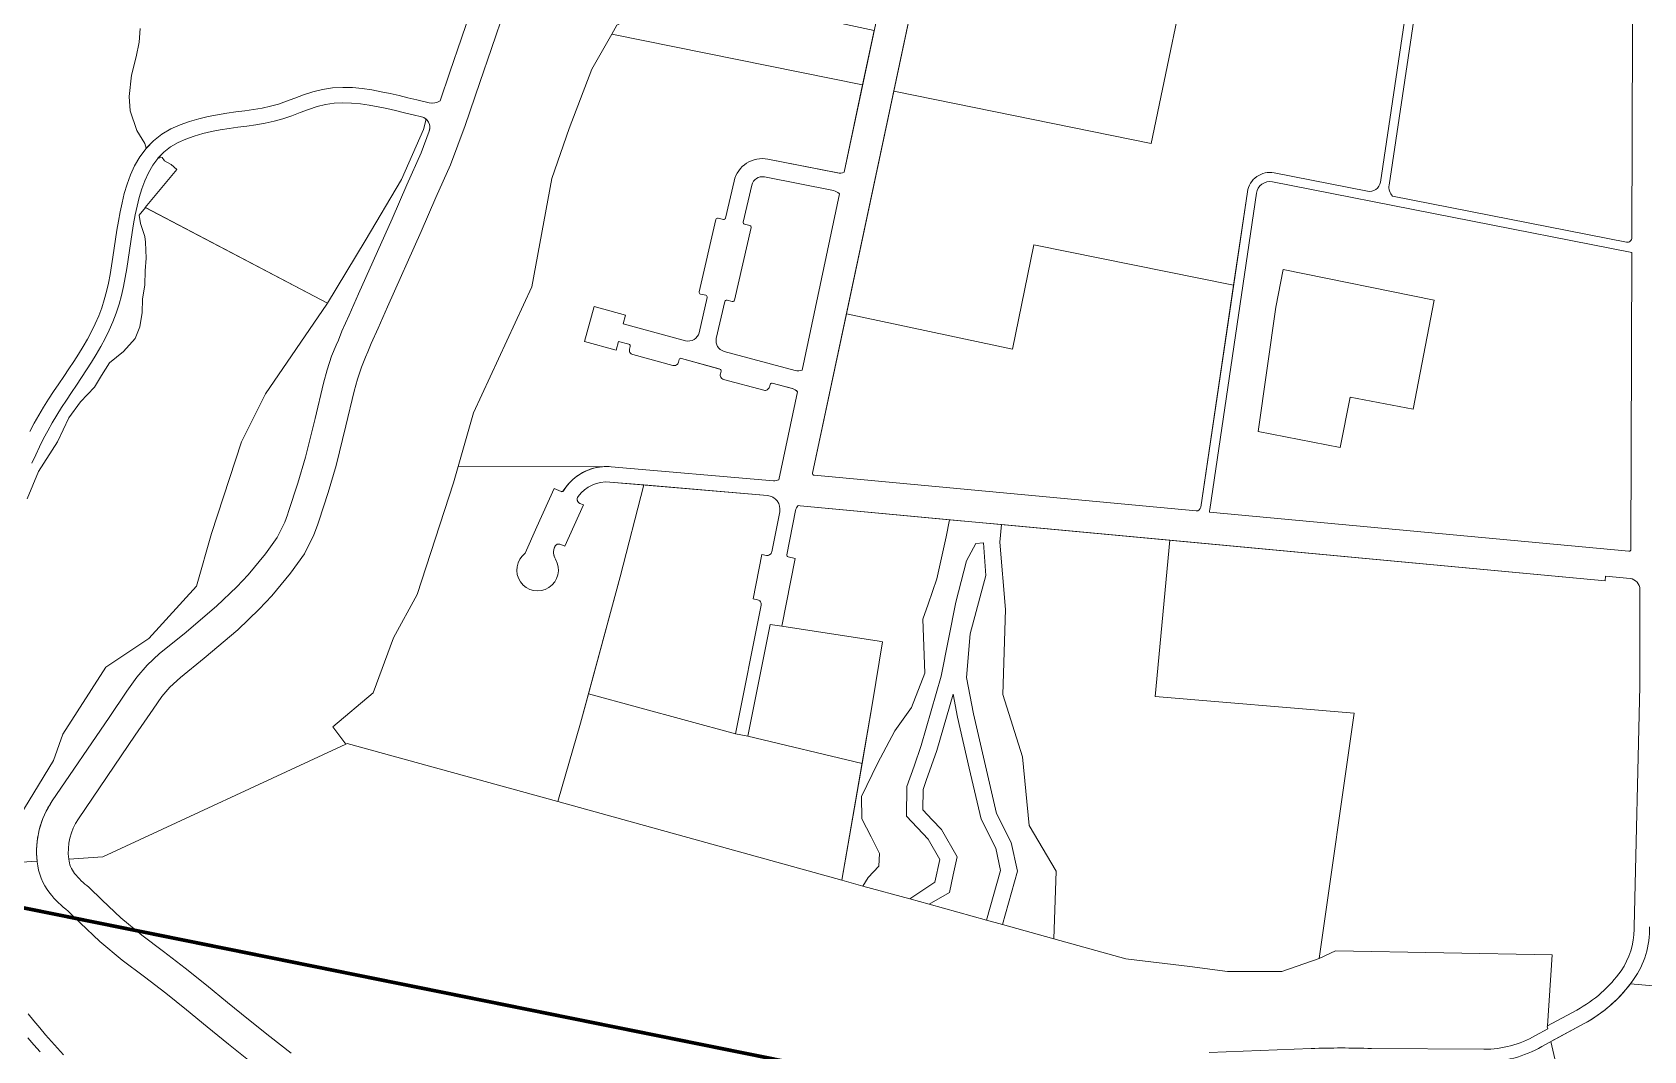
# Model space of a CAD drawing. Header units: inches. Extents: x 175034 to 178872, y 2971410 to 2975180.
# Drawn here: x 175835 to 176725, y 2972056 to 2972619 of the extents above; entities that cross this region are included whole.
import ezdxf

# ---------------------------------------------------------------- set-up
doc = ezdxf.new("R2010")
doc.units = ezdxf.units.IN
doc.header["$MEASUREMENT"] = 0
doc.linetypes.add('ACAD_ISO03W100', pattern=[30, 12, -18])
for name, color, linetype, lineweight in [('Pre-e1-river conservation bed', 96, 'Continuous', 13), ('Pre-E2-forest environment', 73, 'Continuous', 13), ('pre-E3-agri', 104, 'Continuous', 13), ('pre-E6-local open space', 62, 'Continuous', 13), ('pre-E7-internatinal buffer', 10, 'ACAD_ISO03W100', 13), ('pre-heritage', 30, 'Continuous', 13), ('pre-institutional', 145, 'Continuous', 13), ('pre-royal', 40, 'Continuous', 13), ('Pre-SE4-Service Industries', 191, 'Continuous', 0), ('pre-uv-3-low desity', 41, 'Continuous', 13), ('Roads-Proposed', 1, 'Continuous', 13), ('Waterbody_bndry', 130, 'Continuous', 13)]:
    doc.layers.add(name, color=color, linetype=linetype, lineweight=lineweight)

msp = doc.modelspace()

# ---------------------------------------------------------------- linework, layer by layer
at = {"layer": 'Pre-e1-river conservation bed', "flags": 128}
msp.add_lwpolyline([(176337.07, 2972178.42), (176331.94, 2972183.84), (176326.8, 2972189.27), (176326.94, 2972200.59), (176328.69, 2972205.52), (176334.53, 2972221.97), (176343.49, 2972253.13), (176345.97, 2972240.35), (176352.45, 2972212.23), (176358.92, 2972184.1), (176367.02, 2972168.21), (176369.76, 2972155.72), (176362.01, 2972128.35), (176370.86, 2972125.91), (176379.03, 2972155.47), (176375.56, 2972171.27), (176367.44, 2972187.2), (176354.78, 2972242.22), (176350.85, 2972262.41), (176352.99, 2972286.44), (176361.58, 2972318.65), (176360.37, 2972336.76), (176356.14, 2972336.31), (176351, 2972326.67), (176348.03, 2972315.32), (176345.05, 2972303.96), (176341.02, 2972283.54), (176336.99, 2972263.11), (176325.96, 2972224.72), (176321.96, 2972213.46), (176317.96, 2972202.19), (176317.76, 2972185.73), (176329.78, 2972173.03), (176336.15, 2972161.8), (176333.44, 2972149.28), (176319.6, 2972140.08), (176330.24, 2972137.14), (176341.45, 2972143.7), (176343.56, 2972153.47), (176345.67, 2972163.25)], close=True, dxfattribs=at)
at = {"layer": 'Pre-E2-forest environment', "ltscale": 0.1, "flags": 128}
msp.add_lwpolyline([(176096.3, 2972631.7), (176088.71, 2972609.54), (176082.29, 2972590.83), (176074.09, 2972567.01), (176066.07, 2972545.42), (176058.02, 2972527.28), (176049.95, 2972508.53), (176031.34, 2972467), (176026.06, 2972455.16), (176022.2, 2972446.62), (176020.4, 2972442.04), (176019.16, 2972439.08), (176016.86, 2972433.65), (176014.75, 2972427.04), (176012.82, 2972420.34), (176008.34, 2972401.26), (176002.94, 2972379.44), (175998.57, 2972364.43), (175993.29, 2972348.55), (175992.59, 2972346.42), (175990.62, 2972341.16), (175985.47, 2972330.61), (175977.83, 2972320), (175967.44, 2972307.34), (175960.49, 2972300.05), (175948.71, 2972288.7), (175930.16, 2972272.98), (175916.94, 2972262.41), (175911.18, 2972256.93), (175906.68, 2972251.77), (175901.84, 2972244.82), (175892.03, 2972230.41), (175860.66, 2972184.33, 0.182697), (175855.31, 2972162.1), (175855.37, 2972162.1), (175874.16, 2972163.33), (176008.24, 2972225.62), (176001.11, 2972235.19), (176023.39, 2972253.86), (176034.63, 2972284.28), (176047.69, 2972308.06), (176067.73, 2972369.79), (176070.29, 2972378.81), (176078.72, 2972408.48), (176110.93, 2972477.96), (176121.99, 2972537.78), (176131.6, 2972565.45), (176144.16, 2972598.16), (176155.11, 2972617.5), (176157.93, 2972622.5)], format="xyb", dxfattribs=at)
at = {"layer": 'Pre-E2-forest environment', "flags": 128}
for points in [[(175814.62, 2972159.45), (175837.83, 2972160.96, -0.177244), (175846.19, 2972194.17), (175877.56, 2972240.25), (175887.42, 2972254.75), (175892.86, 2972262.55), (175898.53, 2972269.05), (175905.42, 2972275.6), (175919.03, 2972286.49), (175936.97, 2972301.69), (175948.08, 2972312.4), (175954.32, 2972318.95), (175963.95, 2972330.68), (175970.4, 2972339.63), (175974.53, 2972348.09), (175976.07, 2972352.21), (175976.67, 2972354.03), (175981.86, 2972369.64), (175986.04, 2972383.99), (175991.33, 2972405.36), (175995.89, 2972424.77), (175998.01, 2972432.12), (176000.43, 2972439.73), (176003.03, 2972445.87), (176004.18, 2972448.63), (176006.08, 2972453.44), (176010.1, 2972462.32), (176015.36, 2972474.14), (176033.93, 2972515.57), (176041.99, 2972534.29), (176049.85, 2972552.02), (176054.28, 2972563.94, 0.315086), (176052.54, 2972570.59), (176051.11, 2972564.92), (176039.03, 2972537.28), (176018.93, 2972503.45), (175998.2, 2972469.02), (175997.86, 2972468.45), (175963.93, 2972418.86), (175950.73, 2972392.46), (175934.17, 2972341.84), (175925.87, 2972312.73), (175899.53, 2972283.83), (175875.79, 2972268.08), (175852.09, 2972231.03), (175846.85, 2972216.46), (175822.67, 2972176.55)], [(177009.46, 2972029), (177009.39, 2972057.42), (177009.83, 2972062.17), (177009.74, 2972063.82), (177008.83, 2972068.08), (177007.94, 2972076.19), (177007.68, 2972086.9), (177007.47, 2972097.66), (177007.36, 2972105.77), (176969.77, 2972101.27), (176911.23, 2972108.17), (176875.77, 2972109.94), (176832.93, 2972109.32), (176771.87, 2972091.82), (176731.99, 2972091.98), (176717.43, 2972093.22, -0.106514), (176691.85, 2972071.3), (176673.44, 2972061.32), (176684.49, 2972013.62)]]:
    msp.add_lwpolyline(points, format="xyb", dxfattribs=at)
msp.add_lwpolyline([(176351, 2972326.67), (176356.14, 2972336.31), (176360.37, 2972336.76), (176361.58, 2972318.65), (176352.99, 2972286.44), (176350.85, 2972262.41), (176354.78, 2972242.22), (176367.44, 2972187.2), (176375.56, 2972171.27), (176379.03, 2972155.47), (176370.86, 2972125.91), (176399.15, 2972118.09), (176400.42, 2972155.44), (176385.49, 2972180.68), (176381.77, 2972218.5), (176371.01, 2972253.01), (176372.42, 2972299.96), (176369.4, 2972337), (176370.31, 2972346.74), (176341.53, 2972349.42), (176339.67, 2972339.98), (176334.53, 2972316.86), (176329.78, 2972302.79), (176326.81, 2972294.48), (176327.91, 2972264.76), (176320.64, 2972245.71), (176311.42, 2972232.86), (176301.71, 2972214.95), (176293.03, 2972196.66), (176293.17, 2972184.27), (176298.21, 2972174.37), (176302.92, 2972165.21), (176302.47, 2972158.19), (176296.58, 2972151.87), (176293.72, 2972147.23), (176319.6, 2972140.08), (176333.44, 2972149.28), (176336.15, 2972161.8), (176329.78, 2972173.03), (176317.76, 2972185.73), (176317.96, 2972202.19), (176321.96, 2972213.46), (176325.96, 2972224.72), (176336.99, 2972263.11), (176341.02, 2972283.54), (176345.05, 2972303.96), (176348.03, 2972315.32)], close=True, dxfattribs=at)
at = {"layer": 'pre-E3-agri', "flags": 128}
msp.add_lwpolyline([(175822.67, 2972176.55), (175846.85, 2972216.46), (175852.09, 2972231.03), (175875.79, 2972268.08), (175899.53, 2972283.83), (175925.87, 2972312.73), (175934.17, 2972341.84), (175950.73, 2972392.46), (175963.93, 2972418.86), (175997.86, 2972468.45), (175998.2, 2972469.02), (175897.72, 2972521.71), (175894.26, 2972517.54), (175894.92, 2972512.93), (175897.36, 2972505.7), (175897.69, 2972502.6), (175898.07, 2972493.89), (175897.56, 2972486.79), (175897.4, 2972479.09), (175895.98, 2972471.09), (175895.92, 2972463.89), (175894.61, 2972455.84), (175892.01, 2972449.46), (175885.54, 2972442.26), (175877.89, 2972436.02), (175873.43, 2972429.05), (175869.57, 2972422.57), (175861.85, 2972414.43), (175855.33, 2972405.73), (175849.17, 2972392.47), (175838.63, 2972375.99), (175832.35, 2972360.98)], dxfattribs=at)
at = {"layer": 'pre-E6-local open space', "flags": 128}
msp.add_lwpolyline([(176595.35, 2972642.3, 0.397573), (176590.64, 2972649.06), (176476.94, 2972672.81), (176452.77, 2972557.09), (176310.74, 2972585.94), (176284.62, 2972463), (176376.37, 2972443.51), (176388.09, 2972501.21), (176498.38, 2972478.94), (176505.98, 2972530.43, -0.428183), (176520.76, 2972540.87), (176572.29, 2972530.75, 0.427514), (176579.38, 2972535.75)], format="xyb", close=True, dxfattribs=at)
for points in [[(176300, 2972619.56), (176244.97, 2972631.28), (176240.88, 2972632.5), (176218.53, 2972639.15), (176182.5, 2972637.46), (176175.78, 2972631.79), (176157.93, 2972622.5), (176155.11, 2972617.5), (176293.59, 2972589.42)], [(176597.42, 2972410.4), (176562.63, 2972417.15), (176557.15, 2972389.38), (176511.87, 2972398.16), (176521.67, 2972466.74), (176525.71, 2972487.61), (176609.11, 2972470.67)]]:
    msp.add_lwpolyline(points, close=True, dxfattribs=at)
msp.add_lwpolyline([(175894.79, 2972620.56), (175894.22, 2972613.06), (175892.51, 2972604.87), (175890.02, 2972594.78), (175888.63, 2972582.98), (175889.17, 2972575.22), (175892.88, 2972564.34), (175897.27, 2972557.2), (175898.08, 2972554.51), (175902.11, 2972558.66), (175906.77, 2972562.26), (175911.75, 2972565.15), (175916.85, 2972567.45), (175922, 2972569.29), (175927.16, 2972570.77), (175932.3, 2972571.97), (175937.43, 2972572.97), (175942.53, 2972573.8), (175947.57, 2972574.51), (175952.52, 2972575.18), (175957.36, 2972575.87), (175962.07, 2972576.66), (175966.63, 2972577.64), (175971.07, 2972578.87), (175975.52, 2972580.39), (175980.12, 2972582.13), (175984.92, 2972583.93), (175990, 2972585.61), (175995.39, 2972586.99), (176000.97, 2972587.82), (176006.54, 2972588.11), (176012.02, 2972587.94), (176017.37, 2972587.42), (176022.6, 2972586.65), (176027.71, 2972585.7), (176032.72, 2972584.64), (176037.66, 2972583.53), (176042.57, 2972582.39), (176047.47, 2972581.23), (176054.35, 2972579.57, 0.209797), (176060.28, 2972580.66), (176065.75, 2972596.52), (176072.15, 2972615.21), (176079.58, 2972636.89)], format="xyb", dxfattribs=at)
at = {"layer": 'pre-E7-internatinal buffer', "ltscale": 0.025, "const_width": 2, "flags": 128}
msp.add_lwpolyline([(177932.83, 2971717.86), (176393.18, 2972021.74), (175082.83, 2972285.83), (175082.83, 2971979.8), (176334.49, 2971727.53), (177932.83, 2971412.08)], close=True, dxfattribs=at)
at = {"layer": 'pre-heritage', "flags": 128}
msp.add_lwpolyline([(176463.07, 2972338.1), (176370.31, 2972346.74), (176369.4, 2972337), (176372.42, 2972299.96), (176371.01, 2972253.01), (176381.77, 2972218.5), (176385.49, 2972180.68), (176400.42, 2972155.44), (176399.15, 2972118.09), (176438.81, 2972107.12), (176474.21, 2972102.72), (176495.02, 2972099.98), (176509.25, 2972099.97), (176525, 2972100.07), (176545.67, 2972107.23), (176564.92, 2972242.58), (176455.03, 2972251.89)], close=True, dxfattribs=at)
at = {"layer": 'pre-institutional', "flags": 128}
for points in [[(176719.16, 2972791.01, 0.334399), (176718.44, 2972791.97), (176553.68, 2972839.92, 0.063631), (176553.12, 2972837.97), (176528.97, 2972674.26, 0.396919), (176534.85, 2972665.82), (176591.66, 2972653.96, -0.397573), (176600.29, 2972641.56), (176584.19, 2972534.11, 0.22417), (176586.05, 2972528.05), (176715.26, 2972502.67, 0.471241), (176718.24, 2972505.12)], [(176519.79, 2972535.96, 0.428183), (176510.93, 2972529.7), (176485.16, 2972355.02, 0.046858), (176485.08, 2972353.62), (176716.6, 2972332.05, 0.440734), (176717.69, 2972333.04), (176718.22, 2972497)], [(176498.38, 2972478.94), (176388.09, 2972501.21), (176376.37, 2972443.51), (176284.62, 2972463), (176265.96, 2972375.16, 0.448748), (176266.85, 2972373.95), (176477.61, 2972354.32, 0.398611), (176480.31, 2972356.44)], [(176237.98, 2972330.26), (176240.43, 2972329.77, 0.414214), (176243.37, 2972331.73), (176247.78, 2972353.8, 0.447181), (176241.06, 2972362.74), (176172.85, 2972368.6), (176159.76, 2972317.97), (176142.22, 2972253.28), (176223.33, 2972231.28), (176237.5, 2972302.31, 0.414214), (176235.54, 2972305.25), (176233.09, 2972305.74)], [(176341.53, 2972349.42), (176259.13, 2972357.1), (176257.91, 2972357.21, 0.127444), (176256.59, 2972354.53), (176251.71, 2972330.07, 0.414214), (176252.49, 2972328.89), (176256.42, 2972328.11), (176248.95, 2972290.66), (176302.74, 2972282.34), (176304.48, 2972281.94), (176299.04, 2972248.38), (176282.08, 2972150.45), (176293.72, 2972147.23), (176296.58, 2972151.87), (176302.47, 2972158.19), (176302.92, 2972165.21), (176298.21, 2972174.37), (176293.17, 2972184.27), (176293.03, 2972196.66), (176301.71, 2972214.95), (176311.42, 2972232.86), (176320.64, 2972245.71), (176327.91, 2972264.76), (176326.81, 2972294.48), (176329.78, 2972302.79), (176334.53, 2972316.86), (176339.67, 2972339.98)]]:
    msp.add_lwpolyline(points, format="xyb", close=True, dxfattribs=at)
for points in [[(176476.94, 2972672.81), (176335.48, 2972702.35), (176310.74, 2972585.94), (176452.77, 2972557.09)], [(176299.04, 2972248.38), (176304.48, 2972281.94), (176302.74, 2972282.34), (176248.95, 2972290.66), (176242.52, 2972291.67), (176230.2, 2972229.91), (176293.25, 2972214.91)], [(176293.25, 2972214.91), (176230.2, 2972229.91), (176223.33, 2972231.28), (176142.22, 2972253.28), (176137.85, 2972237.18), (176125.27, 2972193.8), (176282.08, 2972150.45)]]:
    msp.add_lwpolyline(points, close=True, dxfattribs=at)
at = {"layer": 'pre-royal', "flags": 128}
msp.add_lwpolyline([(176137.22, 2972358.61), (176137.27, 2972358.58, 0.024374), (176137.48, 2972358.47), (176139.45, 2972357.59), (176129.21, 2972334.78), (176126.93, 2972335.8, 0.402506), (176123.67, 2972334.63, 0.250365), (176124.02, 2972327.57, -2.251729), (176107.28, 2972330.88), (176113.73, 2972345.57), (176123.27, 2972366.71), (176127.13, 2972364.97, 0.371928), (176128.35, 2972365.34, -0.238781), (176150.04, 2972378.69), (176070.29, 2972378.81), (176067.73, 2972369.79), (176047.69, 2972308.06), (176034.63, 2972284.28), (176023.39, 2972253.86), (176001.11, 2972235.19), (176008.24, 2972225.62), (176008.96, 2972225.95), (176125.27, 2972193.8), (176137.85, 2972237.18), (176159.76, 2972317.97), (176172.85, 2972368.6), (176154.05, 2972370.21, 0.261843), (176136.49, 2972362.23, 0.440722)], format="xyb", close=True, dxfattribs=at)
at = {"layer": 'Pre-SE4-Service Industries', "flags": 128}
msp.add_lwpolyline([(176052.54, 2972570.59, 0.117516), (176050.06, 2972571.86), (176045.48, 2972572.97), (176040.63, 2972574.12), (176035.77, 2972575.24), (176030.91, 2972576.34), (176026.06, 2972577.36), (176021.2, 2972578.27), (176016.34, 2972578.98), (176011.48, 2972579.45), (176006.63, 2972579.6), (176001.82, 2972579.36), (175997.07, 2972578.65), (175992.4, 2972577.45), (175987.76, 2972575.91), (175983.11, 2972574.17), (175978.41, 2972572.4), (175973.59, 2972570.74), (175968.66, 2972569.38), (175963.67, 2972568.31), (175958.67, 2972567.47), (175953.69, 2972566.76), (175948.73, 2972566.09), (175943.81, 2972565.4), (175938.92, 2972564.6), (175934.08, 2972563.66), (175929.3, 2972562.54), (175924.6, 2972561.19), (175920.03, 2972559.56), (175915.64, 2972557.58), (175911.52, 2972555.19), (175907.79, 2972552.3), (175904.51, 2972548.94), (175906.87, 2972549.36), (175908.25, 2972547.5), (175911.94, 2972545.52), (175914.92, 2972542.74), (175897.52, 2972521.82), (175998.2, 2972469.02), (176018.93, 2972503.45), (176039.03, 2972537.28), (176051.11, 2972564.92)], format="xyb", close=True, dxfattribs=at)
at = {"layer": 'pre-uv-3-low desity', "flags": 128}
for points in [[(176212.59, 2972515.16, -0.414214), (176213.79, 2972515.9), (176216.71, 2972515.23, 0.414214), (176217.91, 2972515.98), (176222.62, 2972536.37, -0.404781), (176241.31, 2972548.46), (176279.8, 2972540.86, 0.148996), (176283.35, 2972541.22), (176293.59, 2972589.42), (176155.11, 2972617.5), (176144.16, 2972598.16), (176131.6, 2972565.45), (176121.99, 2972537.78), (176110.93, 2972477.96), (176078.72, 2972408.48), (176070.29, 2972378.81), (176150.04, 2972378.69, -0.042236), (176154.79, 2972378.68), (176244.35, 2972370.96, 0.125514), (176247.28, 2972371.44), (176257.61, 2972420.07, 0.140973), (176254.79, 2972421.82), (176243.69, 2972424.81, 0.414214), (176242.47, 2972424.1), (176242.08, 2972422.65, -0.414214), (176239.01, 2972420.89), (176216.81, 2972426.88, -0.414214), (176215.04, 2972429.94), (176215.43, 2972431.39, 0.391354), (176214.8, 2972432.59), (176193.53, 2972438.51, 0.416609), (176192.3, 2972437.81), (176191.91, 2972436.36, -0.414214), (176188.84, 2972434.6), (176166.63, 2972440.59, -0.414214), (176164.87, 2972443.65), (176165.26, 2972445.1, 0.414214), (176164.56, 2972446.33), (176158.77, 2972447.89), (176157.47, 2972443.06), (176140.09, 2972447.74), (176145.29, 2972467.05), (176162.67, 2972462.37), (176161.37, 2972457.54), (176195.86, 2972448.24, 0.424796), (176203.27, 2972452.68), (176207.77, 2972472.14, 0.414214), (176207.02, 2972473.34), (176204.09, 2972474.01, -0.414214), (176203.35, 2972475.21)], [(176280.81, 2972529.26), (176280.61, 2972529.47, 0.148438), (176277.54, 2972531.11), (176239.38, 2972538.65, 0.404781), (176232.37, 2972534.11), (176227.65, 2972513.72, 0.414214), (176228.4, 2972512.52), (176231.32, 2972511.85, -0.414214), (176232.07, 2972510.65), (176222.83, 2972470.7, -0.414214), (176221.63, 2972469.95), (176218.71, 2972470.63, 0.414214), (176217.51, 2972469.88), (176212.79, 2972449.48, 0.40371), (176217.07, 2972442.34), (176256.35, 2972431.75, 0.166431), (176260.15, 2972432.03)], [(176719.44, 2972124.71, -0.00849), (176719.46, 2972123.36, -0.154502), (176712.22, 2972100.49, -0.115838), (176687.81, 2972078.77), (176671.57, 2972069.98), (176674.28, 2972109.26), (176554.61, 2972111.46), (176545.67, 2972107.23), (176564.92, 2972242.58), (176455.03, 2972251.89), (176463.07, 2972338.1), (176703.51, 2972315.69), (176703.74, 2972318.18), (176717.19, 2972316.93, -0.38767), (176722.63, 2972310.95), (176722.55, 2972257.61)]]:
    msp.add_lwpolyline(points, format="xyb", close=True, dxfattribs=at)
msp.add_lwpolyline([(176731.99, 2972091.98), (176717.43, 2972093.22, 0.009212), (176719.17, 2972095.6, 0.161845), (176727.94, 2972124.74)], format="xyb", dxfattribs=at)
at = {"layer": 'Roads-Proposed', "flags": 128}
for points in [[(176355.67, 2972881.61), (176283.35, 2972541.22, -0.14936), (176279.79, 2972540.86), (176241.31, 2972548.46, 0.404781), (176222.62, 2972536.37), (176217.91, 2972515.98, -0.414214), (176216.71, 2972515.23), (176213.79, 2972515.9, 0.414214), (176212.59, 2972515.16), (176203.35, 2972475.21, 0.414214), (176204.09, 2972474.01), (176207.02, 2972473.34, -0.414214), (176207.77, 2972472.14), (176203.27, 2972452.68, -0.424796), (176195.86, 2972448.24), (176161.37, 2972457.54), (176162.67, 2972462.37), (176145.29, 2972467.05), (176140.09, 2972447.74), (176157.47, 2972443.06), (176158.77, 2972447.89), (176164.56, 2972446.33, -0.414214), (176165.26, 2972445.1), (176164.87, 2972443.65, 0.414214), (176166.63, 2972440.59), (176188.84, 2972434.6, 0.414214), (176191.91, 2972436.36), (176192.3, 2972437.81, -0.416609), (176193.53, 2972438.51), (176214.44, 2972432.69), (176214.73, 2972432.61, -0.414214), (176215.43, 2972431.39), (176215.04, 2972429.94, 0.414214), (176216.81, 2972426.88), (176239.01, 2972420.89, 0.414214), (176242.08, 2972422.65), (176242.47, 2972424.1, -0.414214), (176243.69, 2972424.81), (176254.68, 2972421.84, -0.145579), (176257.61, 2972420.07), (176247.28, 2972371.44, -0.125514), (176244.35, 2972370.96), (176154.79, 2972378.68, 0.283696), (176128.36, 2972365.36, -0.383262), (176127.11, 2972364.98), (176123.27, 2972366.71), (176113.73, 2972345.57), (176107.28, 2972330.88, 2.251727), (176124.02, 2972327.57, -0.242958), (176123.58, 2972334.44), (176123.62, 2972334.52, -0.41663), (176126.93, 2972335.8), (176129.21, 2972334.78), (176139.45, 2972357.59), (176137.48, 2972358.47, -0.477196), (176136.49, 2972362.23, -0.261994), (176154.06, 2972370.21), (176241.06, 2972362.74, -0.447181), (176247.78, 2972353.8), (176243.37, 2972331.73, -0.414214), (176240.43, 2972329.77), (176237.98, 2972330.26), (176233.09, 2972305.74), (176235.54, 2972305.25, -0.414214), (176237.5, 2972302.31), (176223.33, 2972231.28), (176230.2, 2972229.91), (176242.52, 2972291.67), (176248.95, 2972290.66), (176256.42, 2972328.11), (176252.49, 2972328.89, -0.414214), (176251.71, 2972330.07), (176256.57, 2972354.45, -0.13125), (176257.91, 2972357.21), (176259.13, 2972357.1), (176703.51, 2972315.69), (176703.74, 2972318.18), (176717.19, 2972316.93, -0.38767), (176722.63, 2972310.95), (176722.55, 2972257.61), (176719.44, 2972124.71, -0.00849), (176719.46, 2972123.36, -0.154502), (176712.22, 2972100.49, -0.115838), (176687.81, 2972078.77), (176671.57, 2972069.98), (176671.54, 2972069.51), (176671.8, 2972068.39), (176665.02, 2972064.73, -0.133842), (176636.53, 2972057.14), (176574.48, 2972057.51, 0.018839), (176541.21, 2972057.5), (176484.84, 2972055.37)], [(176586.05, 2972528.05, -0.226724), (176584.2, 2972534.18), (176600.29, 2972641.56, 0.397573), (176591.66, 2972653.96), (176534.85, 2972665.82, -0.396919), (176528.97, 2972674.26), (176553.12, 2972837.97, -0.063631), (176553.68, 2972839.92), (176718.44, 2972791.97, -0.334399), (176719.16, 2972791.01), (176718.24, 2972505.12, -0.471241), (176715.26, 2972502.67), (176586.05, 2972528.05)], [(175978.06, 2972054.9), (175966.26, 2972064.16), (175954.53, 2972073.51), (175942.91, 2972083), (175931.34, 2972092.54), (175919.65, 2972101.93), (175907.71, 2972111.01), (175895.72, 2972120.03), (175884.17, 2972129.6), (175873.86, 2972139.45), (175866.44, 2972146.64, -0.068239), (175858.53, 2972154.22, -0.140712), (175855.31, 2972162.1), (175855.31, 2972162.1, -0.182697), (175860.66, 2972184.33), (175892.03, 2972230.41), (175901.84, 2972244.82), (175906.68, 2972251.77), (175911.18, 2972256.93), (175916.94, 2972262.41), (175930.16, 2972272.98), (175948.71, 2972288.7), (175960.49, 2972300.05), (175967.44, 2972307.34), (175977.83, 2972320), (175985.47, 2972330.61), (175990.62, 2972341.16), (175992.59, 2972346.42), (175993.29, 2972348.55), (175998.57, 2972364.43), (176002.94, 2972379.44), (176008.34, 2972401.26), (176012.82, 2972420.34), (176014.75, 2972427.04), (176016.86, 2972433.65), (176019.16, 2972439.08), (176020.4, 2972442.04), (176022.2, 2972446.62), (176026.06, 2972455.16), (176031.34, 2972467), (176049.95, 2972508.53), (176058.02, 2972527.28), (176066.07, 2972545.42), (176074.09, 2972567.01), (176082.29, 2972590.83), (176088.71, 2972609.54), (176096.3, 2972631.7)], [(176485.08, 2972353.62), (176716.6, 2972332.05, 0.440734), (176717.69, 2972333.04), (176718.22, 2972497), (176519.79, 2972535.96, 0.428183), (176510.93, 2972529.7), (176485.16, 2972355.02, 0.046858), (176485.08, 2972353.62, -0.046858)]]:
    msp.add_lwpolyline(points, format="xyb", dxfattribs=at)
for points in [[(176595.35, 2972642.3, 0.397573), (176590.64, 2972649.06), (176335.48, 2972702.35), (176265.96, 2972375.16, 0.448748), (176266.85, 2972373.95), (176477.61, 2972354.32, 0.398611), (176480.31, 2972356.44), (176505.98, 2972530.43, -0.428183), (176520.76, 2972540.87), (176572.29, 2972530.75, 0.427514), (176579.38, 2972535.75)], [(176280.81, 2972529.26), (176280.61, 2972529.47, 0.148438), (176277.54, 2972531.11), (176239.38, 2972538.65, 0.404781), (176232.37, 2972534.11), (176227.65, 2972513.72, 0.414214), (176228.4, 2972512.52), (176231.32, 2972511.85, -0.414214), (176232.07, 2972510.65), (176222.83, 2972470.7, -0.414214), (176221.63, 2972469.95), (176218.71, 2972470.63, 0.414214), (176217.51, 2972469.88), (176212.79, 2972449.48, 0.40371), (176217.07, 2972442.34), (176256.27, 2972431.77, 0.169964), (176260.15, 2972432.03)]]:
    msp.add_lwpolyline(points, format="xyb", close=True, dxfattribs=at)
msp.add_lwpolyline([(176060.28, 2972580.66), (176065.75, 2972596.52), (176072.15, 2972615.21), (176079.58, 2972636.89)], dxfattribs=at)
at = {"layer": 'Roads-Proposed', "ltscale": 0.1, "flags": 128}
for points in [[(176060.28, 2972580.66, -0.212698), (176054.27, 2972579.59), (176047.47, 2972581.23), (176042.57, 2972582.39), (176037.66, 2972583.53), (176032.72, 2972584.64), (176027.71, 2972585.7), (176022.6, 2972586.65), (176017.37, 2972587.42), (176012.02, 2972587.94), (176006.54, 2972588.11), (176000.97, 2972587.82), (175995.39, 2972586.99), (175990, 2972585.61), (175984.92, 2972583.93), (175980.12, 2972582.13), (175975.52, 2972580.39), (175971.07, 2972578.87), (175966.63, 2972577.64), (175962.07, 2972576.66), (175957.36, 2972575.87), (175952.52, 2972575.18), (175947.57, 2972574.51), (175942.53, 2972573.8), (175937.43, 2972572.97), (175932.3, 2972571.97), (175927.16, 2972570.77), (175922, 2972569.29), (175916.85, 2972567.45), (175911.75, 2972565.15), (175906.77, 2972562.26), (175902.11, 2972558.66), (175898.01, 2972554.44), (175894.55, 2972549.78), (175891.71, 2972544.86), (175889.4, 2972539.8), (175887.53, 2972534.68), (175886, 2972529.55), (175884.74, 2972524.43), (175883.68, 2972519.33), (175882.77, 2972514.27), (175881.95, 2972509.24), (175881.2, 2972504.24), (175880.48, 2972499.29), (175879.75, 2972494.38), (175878.98, 2972489.52), (175878.15, 2972484.71), (175877.22, 2972479.97), (175876.16, 2972475.32), (175874.94, 2972470.76), (175873.51, 2972466.31), (175871.85, 2972461.93), (175869.98, 2972457.62), (175867.91, 2972453.36), (175865.66, 2972449.16), (175863.25, 2972444.99), (175860.72, 2972440.86), (175858.08, 2972436.74), (175855.36, 2972432.63), (175852.58, 2972428.51), (175849.78, 2972424.36), (175846.98, 2972420.16), (175844.19, 2972415.91), (175841.46, 2972411.58), (175838.79, 2972407.17), (175836.23, 2972402.65), (175833.82, 2972398.05)], [(175955.4, 2972050.43), (175943.54, 2972059.89), (175931.81, 2972069.47), (175920.29, 2972078.97), (175908.87, 2972088.15), (175897.15, 2972097.06), (175884.87, 2972106.29), (175872.53, 2972116.52), (175861.72, 2972126.84), (175855.07, 2972133.29, -0.062469), (175844.8, 2972143.37, -0.143991), (175837.86, 2972160.66, -0.178819), (175846.19, 2972194.17), (175877.56, 2972240.25), (175887.42, 2972254.75), (175892.86, 2972262.55), (175898.53, 2972269.05), (175905.42, 2972275.6), (175919.03, 2972286.49), (175936.97, 2972301.69), (175948.08, 2972312.4), (175954.32, 2972318.95), (175963.95, 2972330.68), (175970.4, 2972339.63), (175974.53, 2972348.09), (175976.07, 2972352.21), (175976.67, 2972354.03), (175981.86, 2972369.64), (175986.04, 2972383.99), (175991.33, 2972405.36), (175995.89, 2972424.77), (175998.01, 2972432.12), (176000.43, 2972439.73), (176003.03, 2972445.87), (176004.18, 2972448.63), (176006.08, 2972453.44), (176010.1, 2972462.32), (176015.36, 2972474.14), (176033.93, 2972515.57), (176041.99, 2972534.29), (176049.85, 2972552.02), (176054.28, 2972563.94, 0.449236), (176050.06, 2972571.86), (176045.48, 2972572.97), (176040.63, 2972574.12), (176035.77, 2972575.24), (176030.91, 2972576.34), (176026.06, 2972577.36), (176021.2, 2972578.27), (176016.34, 2972578.98), (176011.48, 2972579.45), (176006.63, 2972579.6), (176001.82, 2972579.36), (175997.07, 2972578.65), (175992.4, 2972577.45), (175987.76, 2972575.91), (175983.11, 2972574.17), (175978.41, 2972572.4), (175973.59, 2972570.74), (175968.66, 2972569.38), (175963.67, 2972568.31), (175958.67, 2972567.47), (175953.69, 2972566.76), (175948.73, 2972566.09), (175943.81, 2972565.4), (175938.92, 2972564.6), (175934.08, 2972563.66), (175929.3, 2972562.54), (175924.6, 2972561.19), (175920.03, 2972559.56), (175915.64, 2972557.58), (175911.52, 2972555.19), (175907.79, 2972552.3), (175904.5, 2972548.92), (175901.66, 2972545.1), (175899.27, 2972540.96), (175897.27, 2972536.57), (175895.6, 2972532), (175894.21, 2972527.32), (175893.03, 2972522.54), (175892.02, 2972517.71), (175891.15, 2972512.83), (175890.35, 2972507.93), (175889.61, 2972503), (175888.89, 2972498.05), (175888.15, 2972493.1), (175887.37, 2972488.13), (175886.51, 2972483.17), (175885.54, 2972478.21), (175884.41, 2972473.27), (175883.09, 2972468.36), (175881.53, 2972463.5), (175879.73, 2972458.73), (175877.7, 2972454.06), (175875.48, 2972449.5), (175873.08, 2972445.02), (175870.55, 2972440.64), (175867.92, 2972436.34), (175865.2, 2972432.11), (175862.43, 2972427.92), (175859.63, 2972423.76), (175856.84, 2972419.62), (175854.07, 2972415.47), (175851.34, 2972411.31), (175848.69, 2972407.12), (175846.13, 2972402.88), (175843.7, 2972398.58), (175841.4, 2972394.2), (175839.22, 2972389.75), (175837.07, 2972385.24), (175834.89, 2972380.71)], [(176636.49, 2972050.14, 0.133406), (176668.45, 2972058.62), (176691.85, 2972071.3, 0.115839), (176719.17, 2972095.6, 0.161845), (176727.94, 2972124.74)]]:
    msp.add_lwpolyline(points, format="xyb", dxfattribs=at)
for points in [[(175832.94, 2972076.58), (175836.1, 2972072.74), (175839.31, 2972068.93), (175842.55, 2972065.15), (175845.84, 2972061.41), (175849.16, 2972057.7), (175852.52, 2972054.02)], [(175832.83, 2972063.42), (175836.14, 2972059.58), (175839.48, 2972055.77)]]:
    msp.add_lwpolyline(points, dxfattribs=at)
at = {"layer": 'Waterbody_bndry', "flags": 128}
msp.add_lwpolyline([(176369.76, 2972155.72), (176367.02, 2972168.21), (176358.92, 2972184.1), (176352.45, 2972212.23), (176345.97, 2972240.35), (176343.49, 2972253.13), (176334.53, 2972221.97), (176328.69, 2972205.52), (176326.94, 2972200.59), (176326.8, 2972189.27), (176331.94, 2972183.84), (176337.07, 2972178.42), (176345.67, 2972163.25), (176343.56, 2972153.47), (176341.45, 2972143.7), (176330.24, 2972137.14), (176362.01, 2972128.35)], close=True, dxfattribs=at)

doc.saveas('drawing.dxf')
